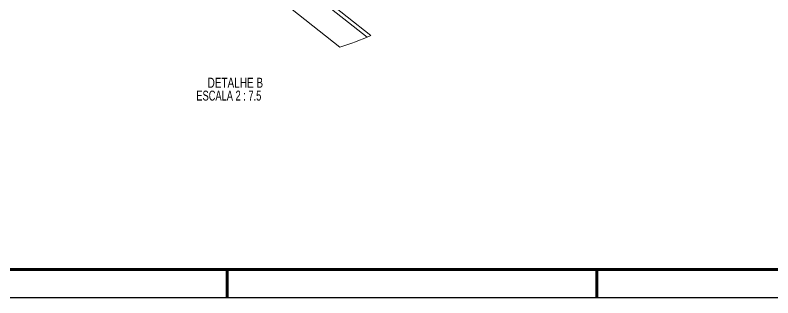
# Model space of a CAD drawing. Header units: millimetres. Extents: x 5983 to 6824, y 1301 to 1895.
# Drawn here: x 6119.8 to 6386, y 1300.7 to 1400.2 of the extents above; entities that cross this region are included whole.
import ezdxf

# ---------------------------------------------------------------- set-up
doc = ezdxf.new("R2010")
doc.units = ezdxf.units.MM
doc.linetypes.add('SLD-Sólida', pattern=[0])
doc.layers.add('FOLHA', color=7, linetype='Continuous')
doc.layers.add('TEXTO', color=7, linetype='SLD-Sólida')
doc.styles.add('SLDTEXTSTYLE5', font='TXT', dxfattribs={"width": 0.75})
doc.styles.add('SLDTEXTSTYLE8', font='TXT', dxfattribs={"width": 0.696429})

msp = doc.modelspace()

# ---------------------------------------------------------------- linework, layer by layer
at = {"linetype": 'SLD-Sólida', "lineweight": 18}
for p, q in [((6243.45, 1392.47), (6160.39, 1458.08)), ((6244.77, 1393.07), (6161.59, 1458.77)), ((6158.68, 1448.35), (6233.93, 1388.93))]:
    msp.add_line(p, q, dxfattribs=at)
msp.add_arc((6208.67, 1471.32), 86.18, 287.0455, 294.7698, dxfattribs=at)
at = {"layer": 'FOLHA', "color": 9, "lineweight": 100}
for p, q in [((6814.25, 1310.75), (6008.25, 1310.75)), ((6194.25, 1310.75), (6194.25, 1300.75)), ((6324.25, 1310.75), (6324.25, 1300.75))]:
    msp.add_line(p, q, dxfattribs=at)
at = {"layer": 'FOLHA'}
msp.add_lwpolyline([(5983.25, 1894.75), (6824.25, 1894.75), (6824.25, 1300.75), (5983.25, 1300.75)], close=True, dxfattribs=at)

# ---------------------------------------------------------------- texts
at = {"layer": 'TEXTO'}
for s, style, width, p in [('DETALHE B', 'SLDTEXTSTYLE5', 0.75, (6187.4, 1374.67)), ('ESCALA 2 : 7.5', 'SLDTEXTSTYLE8', 0.696429, (6183.46, 1370.14))]:
    msp.add_text(s, height=3.5, dxfattribs=dict(at, style=style, width=width)).set_placement(p)

doc.saveas('drawing.dxf')
